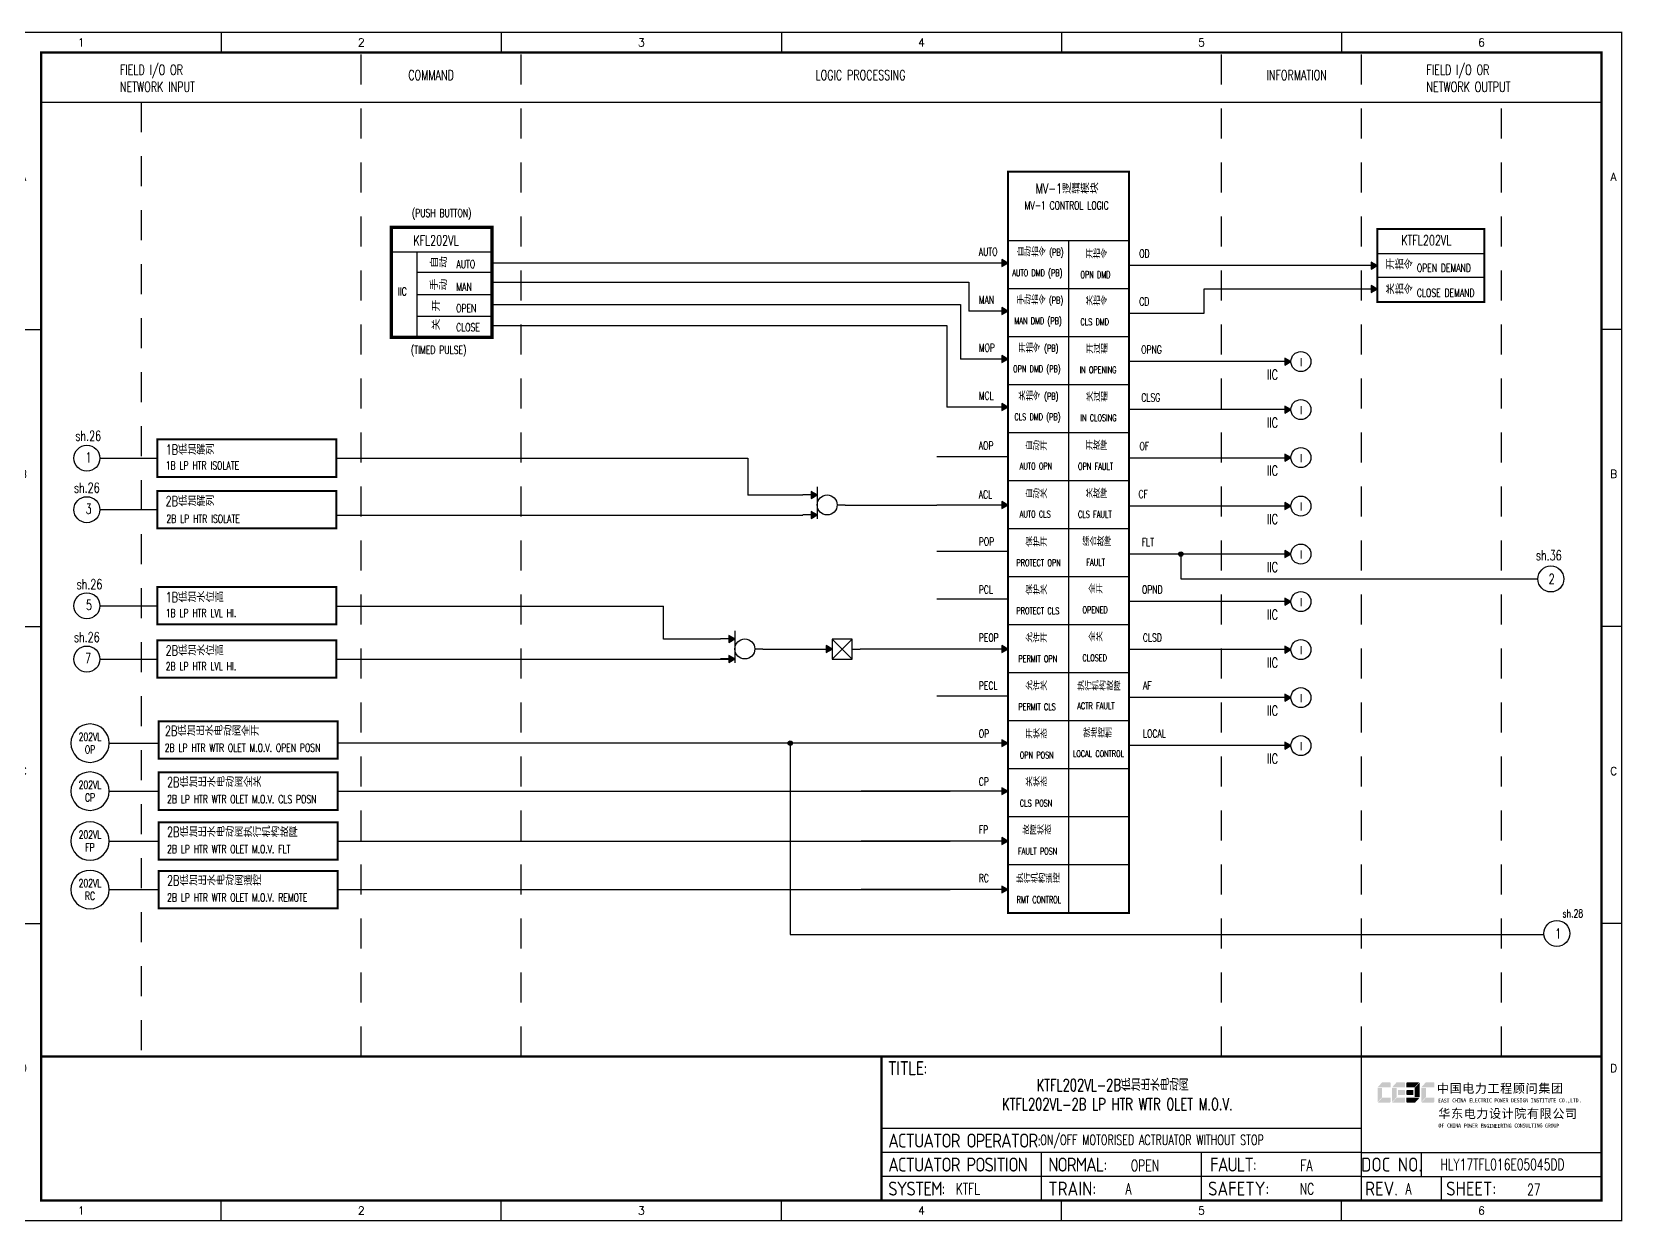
# Model space of a CAD drawing. Header units: millimetres. Extents: x 6586 to 9951, y 1074 to 5865.
# Drawn here: x 8148.6 to 8546.1, y 3934.1 to 4231.4 of the extents above; entities that cross this region are included whole.
import ezdxf
from ezdxf.enums import TextEntityAlignment as Align

# ---------------------------------------------------------------- set-up
doc = ezdxf.new("R2010")
doc.units = ezdxf.units.MM
doc.linetypes.add('DASHED', pattern=[0.75, 0.5, -0.25])
doc.linetypes.add('JIS_02_0.7', pattern=[1.35, 0.75, -0.6])
for name, color, linetype in [('BORDER', 1, 'Continuous'), ('INSTRUMENT', 4, 'Continuous'), ('MLINE', 6, 'Continuous'), ('TITLE', 1, 'Continuous'), ('TK', 7, 'Continuous'), ('图框_外框线', 7, 'Continuous'), ('图框_标题栏文字', 6, 'Continuous')]:
    doc.layers.add(name, color=color, linetype=linetype)
doc.styles.add('ecepdi', font='simhei.ttf', dxfattribs={"width": 0.9})
doc.styles.get("Standard").update_dxf_attribs({"font": 'romans.shx', "width": 0.7, "bigfont": '@0hztxta.shx'})
doc.styles.add('工程字', font='gbenor.shx', dxfattribs={"bigfont": 'gbcbig.shx'})

# ---------------------------------------------------------------- blocks, each defined once
blk = doc.blocks.new('INS00')
at = {"layer": 'INSTRUMENT', "color": 0}
blk.add_lwpolyline([(6, 0, 1), (-6, 0, 1)], format="xyb", close=True, dxfattribs=at)
at = {"layer": 'INSTRUMENT', "flags": 1}
for tag, p in [('INSNAM', (0, 9)), ('INSDGN', (0, -9)), ('INSTYP', (0, -12)), ('INSMAN', (0, -18)), ('INSSUP', (0, -15)), ('INSREM', (0, -21))]:
    blk.add_attdef(tag, text='', height=3, dxfattribs=at).set_placement(p, align=Align.TOP_CENTER)
at = {"layer": 'INSTRUMENT', "width": 0.7}
for tag, p in [('INSHH', (6, 3.5)), ('INSL', (6, -3)), ('INSLL', (6, -6))]:
    blk.add_attdef(tag, p, '', height=2.5, dxfattribs=at)
for tag, p in [('INSIDE', (0, 2)), ('INSSYS', (0, -2))]:
    blk.add_attdef(tag, text='', height=2.5, dxfattribs=at).set_placement(p, align=Align.MIDDLE)
at = {"layer": 'INSTRUMENT', "linetype": 'DASHED', "width": 0.7}
blk.add_attdef('INSH', (6, 0.5), '', height=2.5, dxfattribs=at)
blk = doc.blocks.new('huo')
at = {"layer": 'BORDER'}
for points in [[(-72.15, 909.27), (-73.65, 910.13), (-73.65, 908.4)], [(-72.15, 904.27), (-73.65, 905.13), (-73.65, 903.4)]]:
    blk.add_hatch(color=256, dxfattribs=at).paths.add_polyline_path(points)
for p, q in [((-72.15, 911.28), (-72.15, 903.28)), ((-72.15, 909.27), (-75.75, 909.27)), ((-67.15, 906.77), (-65.15, 906.77)), ((-72.15, 904.27), (-75.75, 904.27))]:
    blk.add_line(p, q, dxfattribs=at)
for points in [[(-72.15, 909.27), (-73.65, 910.13), (-73.65, 908.4)], [(-72.15, 904.27), (-73.65, 905.13), (-73.65, 903.4)]]:
    blk.add_lwpolyline(points, close=True, dxfattribs=at)
blk.add_circle((-69.65, 906.77), 2.5, dxfattribs=at)
blk = doc.blocks.new('A$C1E0003F3')
h = blk.add_hatch(color=152)
edge = h.paths.add_edge_path()
edge.add_ellipse((5.15, 4.41), major_axis=(0, 0.211), ratio=0.769231, start_angle=-90, end_angle=0)
edge.add_line((5.15, 4.62), (3.22, 4.62))
edge.add_line((3.22, 4.62), (2.09, 3.35))
edge.add_line((2.09, 3.35), (5.32, 3.35))
edge.add_line((5.32, 3.35), (5.32, 4.41))
h.paths.add_polyline_path([(3.22, 3.23), (2.09, 3.23), (2.09, -0.36), (3.22, 0.91)])
edge = h.paths.add_edge_path()
edge.add_line((5.32, 0.81), (3.27, 0.81))
edge.add_line((3.27, 0.81), (2.13, -0.46))
edge.add_line((2.13, -0.46), (5.15, -0.46))
edge.add_ellipse((5.15, -0.25), major_axis=(0, 0.211), ratio=0.769231, start_angle=180, end_angle=270)
edge.add_line((5.32, -0.25), (5.32, 0.81))
h = blk.add_hatch(color=152)
edge = h.paths.add_edge_path()
edge.add_ellipse((8.78, 4.41), major_axis=(0, 0.211), ratio=0.769231, start_angle=-90, end_angle=0)
edge.add_line((8.78, 4.62), (6.84, 4.62))
edge.add_line((6.84, 4.62), (5.71, 3.35))
edge.add_line((5.71, 3.35), (8.94, 3.35))
edge.add_line((8.94, 3.35), (8.94, 4.41))
h.paths.add_polyline_path([(6.84, 3.23), (5.71, 3.23), (5.71, -0.36), (6.84, 0.91)])
edge = h.paths.add_edge_path()
edge.add_ellipse((8.78, 2.49), major_axis=(0, 0.211), ratio=0.769231, start_angle=-90, end_angle=0)
edge.add_line((8.78, 2.7), (7.22, 2.7))
edge.add_line((7.22, 2.7), (7.22, 1.44))
edge.add_line((7.22, 1.44), (8.78, 1.44))
edge.add_ellipse((8.78, 1.65), major_axis=(0, 0.211), ratio=0.769231, start_angle=180, end_angle=270)
edge.add_line((8.94, 1.65), (8.94, 2.49))
edge = h.paths.add_edge_path()
edge.add_line((8.94, 0.81), (6.89, 0.81))
edge.add_line((6.89, 0.81), (5.75, -0.46))
edge.add_line((5.75, -0.46), (8.78, -0.46))
edge.add_ellipse((8.78, -0.25), major_axis=(0, 0.211), ratio=0.769231, start_angle=180, end_angle=270)
edge.add_line((8.94, -0.25), (8.94, 0.81))
h = blk.add_hatch(color=1)
edge = h.paths.add_edge_path()
edge.add_line((12.48, 4.62), (9.46, 4.62))
edge.add_ellipse((9.46, 4.41), major_axis=(0, 0.211), ratio=0.769231, start_angle=0, end_angle=90)
edge.add_line((9.3, 4.41), (9.3, 3.35))
edge.add_line((9.3, 3.35), (11.35, 3.35))
edge.add_line((11.35, 3.35), (12.48, 4.62))
h.paths.add_polyline_path([(12.57, 4.56), (11.38, 3.23), (11.38, 0.93), (12.57, 0.93)])
edge = h.paths.add_edge_path()
edge.add_line((11.03, 2.7), (9.46, 2.7))
edge.add_ellipse((9.46, 2.49), major_axis=(0, 0.211), ratio=0.769231, start_angle=0, end_angle=90)
edge.add_line((9.3, 2.49), (9.3, 1.65))
edge.add_ellipse((9.46, 1.65), major_axis=(0, 0.211), ratio=0.769231, start_angle=90, end_angle=180)
edge.add_line((9.46, 1.44), (11.03, 1.44))
edge.add_line((11.03, 1.44), (11.03, 2.7))
h = blk.add_hatch(color=152)
edge = h.paths.add_edge_path()
edge.add_ellipse((16.11, 4.41), major_axis=(0, 0.211), ratio=0.769231, start_angle=-90, end_angle=0)
edge.add_line((16.11, 4.62), (14.14, 4.62))
edge.add_line((14.14, 4.62), (13, 3.35))
edge.add_line((13, 3.35), (16.27, 3.35))
edge.add_line((16.27, 3.35), (16.27, 4.41))
h.paths.add_polyline_path([(14.14, 3.23), (13, 3.23), (13, -0.36), (14.14, 0.91)])
edge = h.paths.add_edge_path()
edge.add_line((16.27, 0.81), (14.18, 0.81))
edge.add_line((14.18, 0.81), (13.04, -0.46))
edge.add_line((13.04, -0.46), (16.03, -0.46))
edge.add_ellipse((16.03, -0.15), major_axis=(0, 0.316), ratio=0.769231, start_angle=180, end_angle=270)
edge.add_line((16.27, -0.15), (16.27, 0.81))
h = blk.add_hatch(color=1)
edge = h.paths.add_edge_path()
edge.add_line((12.58, 0.79), (9.3, 0.79))
edge.add_line((9.3, 0.79), (9.3, -0.27))
edge.add_ellipse((9.46, -0.27), major_axis=(0, 0.211), ratio=0.769231, start_angle=90, end_angle=180)
edge.add_line((9.46, -0.48), (11.43, -0.48))
edge.add_line((11.43, -0.48), (12.58, 0.79))
at = {"layer": 'TITLE', "color": 7, "style": 'ecepdi'}
for s, p in [('中', (16.92, 1.94)), ('国', (20.09, 2)), ('电', (23.25, 1.99)), ('力', (26.39, 1.96)), ('工', (29.53, 1.95)), ('程', (32.71, 1.98)), ('顾', (35.9, 1.98)), ('问', (39.09, 1.94)), ('集', (42.26, 1.98)), ('团', (45.42, 2.01)), ('华', (17.24, -4.31)), ('东', (20.45, -4.29)), ('电', (23.62, -4.35)), ('力', (26.75, -4.32)), ('设', (29.92, -4.3)), ('计', (33.05, -4.31)), ('院', (36.26, -4.29)), ('有', (39.41, -4.29)), ('限', (42.57, -4.32)), ('公', (45.78, -4.38)), ('司', (48.91, -4.35))]:
    blk.add_text(s, height=2.2, dxfattribs=at).set_placement(p)
at = {"layer": 'TITLE', "color": 7, "style": 'ecepdi', "width": 0.975}
for s, p in [('E', (17.58, 0.02)), ('A', (18.29, 0.03)), ('S', (19, 0.03)), ('T', (19.7, 0.03)), ('C', (21.1, 0.09)), ('H', (21.77, 0.09)), ('I', (22.46, 0.09)), ('N', (23.17, 0.1)), ('A', (23.86, 0.1)), ('E', (25.35, 0.09)), ('L', (26.05, 0.11)), ('E', (26.76, 0.1)), ('C', (27.46, 0.12)), ('T', (28.18, 0.11)), ('R', (28.87, 0.1)), ('I', (29.57, 0.11)), ('C', (30.28, 0.1)), ('P', (31.64, 0.09)), ('O', (32.32, 0.08)), ('W', (33.03, 0.08)), ('E', (33.72, 0.08)), ('R', (34.42, 0.09)), ('D', (35.81, 0.1)), ('E', (36.52, 0.1)), ('S', (37.2, 0.1)), ('I', (37.91, 0.09)), ('G', (38.68, 0.11)), ('N', (39.38, 0.09)), ('I', (40.72, 0.07)), ('N', (41.43, 0.08)), ('S', (42.14, 0.08)), ('T', (42.83, 0.08)), ('I', (43.52, 0.09)), ('T', (44.22, 0.07)), ('U', (44.93, 0.07)), ('T', (45.63, 0.08)), ('E', (46.34, 0.09)), ('C', (47.76, 0.11)), ('O', (48.48, 0.1)), ('L', (50.56, 0.1)), ('T', (51.27, 0.1)), ('D', (51.96, 0.1)), ('.', (49.23, 0.1)), (',', (49.87, 0.1)), ('.', (52.72, 0.11)), ('O', (17.67, -6.18)), ('OF', (18.01, -6.2)), ('F', (18.37, -6.2)), ('C', (19.8, -6.19)), ('H', (20.47, -6.19)), ('I', (21.15, -6.19)), ('N', (21.87, -6.18)), ('A', (22.56, -6.18)), ('P', (23.98, -6.2)), ('O', (24.66, -6.21)), ('W', (25.36, -6.21)), ('E', (26.06, -6.21)), ('R', (26.75, -6.2)), ('E', (28.19, -6.24)), ('N', (28.91, -6.27)), ('G', (29.62, -6.26)), ('I', (30.32, -6.27)), ('N', (31.02, -6.27)), ('E', (31.7, -6.28)), ('E', (32.41, -6.27)), ('R', (33.1, -6.24)), ('I', (33.81, -6.24)), ('N', (34.51, -6.26)), ('G', (35.2, -6.24)), ('C', (36.61, -6.19)), ('O', (37.3, -6.21)), ('N', (38, -6.2)), ('S', (38.71, -6.21)), ('U', (39.41, -6.18)), ('L', (40.11, -6.18)), ('T', (40.81, -6.19)), ('I', (41.51, -6.21)), ('N', (42.2, -6.21)), ('G', (42.91, -6.17)), ('G', (44.29, -6.2)), ('R', (45, -6.21)), ('O', (45.69, -6.22)), ('U', (46.39, -6.2)), ('P', (47.1, -6.23))]:
    blk.add_text(s, height=1, dxfattribs=at).set_placement(p, align=Align.MIDDLE_CENTER)
blk = doc.blocks.new('A$C57484896')
for p, q in [((70, 297), (70, 292)), ((140, 297), (140, 292)), ((210, 297), (210, 292)), ((280, 297), (280, 292)), ((350, 297), (350, 292)), ((420, 297), (420, 292)), ((0, 222.75), (25, 222.75)), ((420, 222.75), (415, 222.75)), ((0, 148.5), (25, 148.5)), ((420, 148.5), (415, 148.5)), ((0, 74.25), (25, 74.25)), ((420, 74.25), (415, 74.25)), ((70, 0), (70, 5)), ((140, 0), (140, 5)), ((210, 0), (210, 5)), ((280, 0), (280, 5)), ((350, 0), (350, 5))]:
    blk.add_line(p, q)
at = {"layer": 'MLINE', "linetype": 'JIS_02_0.7', "ltscale": 10}
for p, q in [((105, 41), (105, 292)), ((145, 41), (145, 292)), ((320, 41), (320, 292)), ((355, 41), (355, 292)), ((50, 279.56), (50, 41)), ((390, 41), (390, 279.56))]:
    blk.add_line(p, q, dxfattribs=at)
at = {"layer": 'MLINE'}
blk.add_line((25, 279.56), (415, 279.56), dxfattribs=at)
at = {"layer": '图框_外框线'}
for p, q in [((355, 5), (355, 41)), ((355, 23), (235, 23)), ((355, 17), (235, 17)), ((275, 11), (275, 17)), ((315, 11), (315, 17)), ((355, 17), (415, 17)), ((370, 11), (370, 17)), ((355, 11), (235, 11)), ((355, 11), (235, 11)), ((275, 5), (275, 11)), ((315, 5), (315, 11)), ((355, 11), (415, 11)), ((375, 5), (375, 11))]:
    blk.add_line(p, q, dxfattribs=at)
for points, const_width in [([(0, 0), (420, 0), (420, 297), (0, 297)], 0.3), ([(25, 5), (415, 5), (415, 292), (25, 292)], 0.6)]:
    blk.add_lwpolyline(points, close=True, dxfattribs=dict(at, const_width=const_width))
at = {"layer": '图框_外框线', "const_width": 0.6}
blk.add_lwpolyline([(235, 41), (25, 41)], dxfattribs=at)
at = {"layer": '图框_外框线'}
blk.add_lwpolyline([(415, 41, 0.6, 0.6, 0), (235, 41, 0.6, 0.6, 0), (235, 5, 0, 0, 0)], format="xyseb", dxfattribs=at)
blk.add_blockref('A$C1E0003F3', (356.94, 29.95))
at = {"layer": 'MLINE', "char_height": 2.5, "width": 31.8959, "attachment_point": 1}
for s, insert in [('FIELD I/O OR', (44.67, 288.89)), ('COMMAND', (116.74, 287.58)), ('LOGIC PROCESSING', (218.52, 287.58)), ('INFORMATION', (331.25, 287.58)), ('FIELD I/O OR', (371.22, 288.89)), ('NETWORK INPUT', (44.67, 284.64)), ('NETWORK OUTPUT', (371.22, 284.64))]:
    blk.add_mtext(s, dxfattribs=dict(at, insert=insert))
at = {"layer": 'TK', "color": 3}
for s, p in [('1', (35, 294.5)), ('2', (105, 294.5)), ('3', (175, 294.5)), ('4', (245, 294.5)), ('5', (315, 294.5)), ('6', (385, 294.5)), ('1', (35, 2.5)), ('2', (105, 2.5)), ('3', (175, 2.5)), ('4', (245, 2.5)), ('5', (315, 2.5)), ('6', (385, 2.5))]:
    blk.add_text(s, height=2, dxfattribs=at).set_placement(p, align=Align.MIDDLE)
for s, p in [('A', (20.5, 259.88)), ('A', (418, 259.88)), ('B', (20.5, 185.62)), ('B', (418, 185.62)), ('C', (20.5, 111.38)), ('C', (418, 111.38)), ('D', (20.5, 37.12)), ('D', (418, 37.12))]:
    blk.add_text(s, height=2, dxfattribs=at).set_placement(p, align=Align.CENTER)
at = {"layer": '图框_标题栏文字', "char_height": 3.5, "style": '工程字'}
for s, insert, width, attachment_point in [('{\\T0.9; TITLE:}', (234.86, 38.09), 14.2249, 4), ('{\\T0.9; ACTUATOR OPERATOR:}', (235, 20), 40, 4), ('{\\T0.9; ACTUATOR POSITION}', (235, 14), 45, 4), ('{\\T0.9; NORMAL:}', (275, 14), 18.2557, 4), ('{\\T0.9; FAULT:}', (315.44, 14), 15, 4), ('DOC NO.', (362.5, 14), 15, 5), ('{\\T0.9; SYSTEM:}', (235, 8), 17.9526, 4), ('{\\T0.9; }TRAIN: ', (275, 8), 17.6638, 4), ('SAFETY:', (324.3, 8), 22.3993, 5), ('REV.', (360, 8), 10, 5), ('SHEET:', (382.42, 8), 20, 5)]:
    blk.add_mtext(s, dxfattribs=dict(at, insert=insert, width=width, attachment_point=attachment_point))
blk = doc.blocks.new('A$C2A6F378E')
at = {"layer": 'BORDER'}
blk.add_hatch(color=256, dxfattribs=at).paths.add_polyline_path([(-6, 0), (-7.5, 0.87), (-7.5, -0.87)])
for p, q in [((-9.59, 0), (-6, 0)), ((-6, 2.5), (-1, -2.5)), ((-1, 2.5), (-6, -2.5)), ((-1, 0), (1, 0))]:
    blk.add_line(p, q, dxfattribs=at)
for points in [[(-6, 0), (-7.5, 0.87), (-7.5, -0.87)], [(-1, 2.5), (-6, 2.5), (-6, -2.5), (-1, -2.5)]]:
    blk.add_lwpolyline(points, close=True, dxfattribs=at)

msp = doc.modelspace()

# ---------------------------------------------------------------- hatches: boundary and pattern name
for points in [[(8392.57, 4173.57), (8391.07, 4174.44), (8391.07, 4172.71)], [(8484.86, 4172.95), (8483.36, 4173.81), (8483.36, 4172.08)], [(8484.86, 4167.07), (8483.36, 4167.94), (8483.36, 4166.21)], [(8392.57, 4161.57), (8391.07, 4162.44), (8391.07, 4160.71)], [(8392.57, 4149.57), (8391.07, 4150.44), (8391.07, 4148.71)], [(8463.28, 4148.95), (8461.78, 4149.81), (8461.78, 4148.08)], [(8392.57, 4137.57), (8391.07, 4138.44), (8391.07, 4136.71)], [(8463.28, 4136.95), (8461.78, 4137.81), (8461.78, 4136.08)], [(8463.28, 4124.95), (8461.78, 4125.81), (8461.78, 4124.08)], [(8392.57, 4113.1), (8391.07, 4113.97), (8391.07, 4112.24)], [(8463.28, 4112.83), (8461.78, 4113.69), (8461.78, 4111.96)], [(8463.28, 4100.83), (8461.78, 4101.69), (8461.78, 4099.96)], [(8463.28, 4088.95), (8461.78, 4089.81), (8461.78, 4088.08)], [(8392.57, 4077.1), (8391.07, 4077.97), (8391.07, 4076.24)], [(8463.28, 4076.95), (8461.78, 4077.81), (8461.78, 4076.08)], [(8463.28, 4064.95), (8461.78, 4065.81), (8461.78, 4064.08)], [(8392.57, 4053.57), (8391.07, 4054.44), (8391.07, 4052.71)], [(8463.28, 4052.95), (8461.78, 4053.81), (8461.78, 4052.08)], [(8392.57, 4041.57), (8391.07, 4042.44), (8391.07, 4040.71)], [(8392.57, 4029.1), (8391.07, 4029.97), (8391.07, 4028.24)], [(8392.57, 4016.98), (8391.07, 4017.85), (8391.07, 4016.12)]]:
    msp.add_hatch(color=256).paths.add_polyline_path(points)
h = msp.add_hatch(color=256)
edge = h.paths.add_edge_path()
edge.add_arc((8435.77, 4100.84), 0.55, 0, 360)
h = msp.add_hatch(color=256)
edge = h.paths.add_edge_path()
edge.add_arc((8435.77, 4100.84), 0.393, 0, 360)
h = msp.add_hatch(color=256)
edge = h.paths.add_edge_path()
edge.add_arc((8435.77, 4100.84), 0.393, 0, 360)
h = msp.add_hatch(color=256)
edge = h.paths.add_edge_path()
edge.add_arc((8338.14, 4053.57), 0.55, 0, 360)
h = msp.add_hatch(color=256)
edge = h.paths.add_edge_path()
edge.add_arc((8338.14, 4053.57), 0.393, 0, 360)
h = msp.add_hatch(color=256)
edge = h.paths.add_edge_path()
edge.add_arc((8338.14, 4053.57), 0.393, 0, 360)

# ---------------------------------------------------------------- linework, layer by layer
for p, q in [((8392.57, 4179.23), (8392.57, 4196.4)), ((8392.57, 4196.4), (8422.84, 4196.4)), ((8422.84, 4179.23), (8422.84, 4196.4)), ((8238.43, 4182.53), (8263.6, 4182.53)), ((8263.6, 4182.53), (8263.6, 4155.03)), ((8392.57, 4179.23), (8422.84, 4179.23)), ((8407.7, 4179.23), (8407.7, 4011.11)), ((8238.43, 4176.41), (8263.6, 4176.41)), ((8244.85, 4176.41), (8244.82, 4155.03)), ((8484.86, 4175.99), (8511.64, 4175.99)), ((8484.86, 4175.99), (8511.64, 4175.99)), ((8244.82, 4171.26), (8263.57, 4171.26)), ((8392.57, 4173.57), (8263.6, 4173.57)), ((8392.57, 4173.57), (8376.12, 4173.57)), ((8484.86, 4172.95), (8422.84, 4172.95)), ((8484.86, 4170.06), (8511.64, 4170.06)), ((8263.6, 4168.78), (8382.77, 4168.78)), ((8382.77, 4168.78), (8382.77, 4161.57)), ((8392.57, 4167.23), (8422.84, 4167.23)), ((8484.86, 4167.07), (8441.51, 4167.07)), ((8441.51, 4167.07), (8441.51, 4160.95)), ((8244.82, 4165.68), (8263.57, 4165.68)), ((8263.6, 4163.19), (8380.72, 4163.19)), ((8380.72, 4163.19), (8380.72, 4149.57)), ((8484.86, 4163.86), (8511.64, 4163.86)), ((8484.86, 4163.86), (8511.64, 4163.86)), ((8244.82, 4160.31), (8263.57, 4160.31)), ((8263.6, 4157.95), (8377.29, 4157.95)), ((8377.29, 4157.95), (8377.29, 4137.57)), ((8392.57, 4161.57), (8382.77, 4161.57)), ((8441.51, 4160.95), (8422.84, 4160.95)), ((8263.6, 4155.03), (8238.43, 4155.03)), ((8244.82, 4155.03), (8263.6, 4155.03)), ((8392.57, 4155.23), (8422.84, 4155.23)), ((8392.57, 4149.57), (8380.72, 4149.57)), ((8437.45, 4148.95), (8422.84, 4148.95)), ((8461.78, 4148.95), (8422.84, 4148.95)), ((8392.57, 4143.23), (8422.84, 4143.23)), ((8392.57, 4137.57), (8377.29, 4137.57)), ((8437.45, 4136.95), (8422.84, 4136.95)), ((8461.78, 4136.95), (8422.84, 4136.95)), ((8392.57, 4131.23), (8422.84, 4131.23)), ((8165.6, 4124.81), (8179.97, 4124.81)), ((8224.65, 4124.81), (8327.55, 4124.81)), ((8327.55, 4124.81), (8327.55, 4115.6)), ((8392.57, 4125.1), (8374.79, 4125.1)), ((8461.78, 4124.83), (8422.84, 4124.83)), ((8224.65, 4120.14), (8179.97, 4120.14)), ((8392.57, 4119.23), (8422.84, 4119.23)), ((8341.28, 4115.6), (8327.55, 4115.6)), ((8165.6, 4111.94), (8179.97, 4111.94)), ((8224.65, 4110.6), (8341.28, 4110.6)), ((8351.88, 4113.1), (8374.79, 4113.1)), ((8392.57, 4113.1), (8374.79, 4113.1)), ((8461.78, 4112.83), (8422.84, 4112.83)), ((8224.65, 4107.27), (8179.97, 4107.27)), ((8392.57, 4107.23), (8422.84, 4107.23)), ((8392.57, 4101.48), (8374.79, 4101.48)), ((8437.45, 4100.83), (8422.84, 4100.83)), ((8461.78, 4100.83), (8422.84, 4100.83)), ((8435.77, 4100.84), (8435.77, 4094.61)), ((8392.57, 4095.23), (8422.84, 4095.23)), ((8435.77, 4094.61), (8525.01, 4094.61)), ((8165.6, 4087.92), (8179.97, 4087.92)), ((8224.65, 4087.83), (8306.48, 4087.83)), ((8306.48, 4079.6), (8306.48, 4087.83)), ((8392.57, 4089.6), (8374.79, 4089.6)), ((8437.45, 4088.95), (8422.84, 4088.95)), ((8461.78, 4088.95), (8422.84, 4088.95)), ((8392.57, 4083.23), (8422.84, 4083.23)), ((8320.7, 4079.6), (8306.48, 4079.6)), ((8165.6, 4074.6), (8179.97, 4074.6)), ((8224.65, 4074.6), (8322.79, 4074.6)), ((8331.29, 4077.1), (8345.61, 4077.1)), ((8392.57, 4077.1), (8355.63, 4077.1)), ((8437.45, 4076.95), (8422.84, 4076.95)), ((8461.78, 4076.95), (8422.84, 4076.95)), ((8392.57, 4071.23), (8422.84, 4071.23)), ((8224.65, 4069.93), (8179.97, 4069.93)), ((8392.57, 4065.28), (8374.79, 4065.28)), ((8437.45, 4064.95), (8422.84, 4064.95)), ((8461.78, 4064.95), (8422.84, 4064.95)), ((8392.57, 4059.23), (8422.84, 4059.23)), ((8167.93, 4053.57), (8180.32, 4053.57)), ((8392.57, 4053.57), (8225, 4053.57)), ((8338.14, 4053.57), (8338.14, 4005.74)), ((8437.45, 4052.95), (8422.84, 4052.95)), ((8461.78, 4052.95), (8422.84, 4052.95)), ((8225, 4049.67), (8180.32, 4049.67)), ((8392.57, 4047.23), (8422.84, 4047.23)), ((8167.93, 4041.57), (8180.32, 4041.57)), ((8225, 4041.57), (8378.14, 4041.57)), ((8392.57, 4041.57), (8355.83, 4041.57)), ((8225, 4036.9), (8180.32, 4036.9)), ((8392.57, 4035.23), (8422.84, 4035.23)), ((8167.93, 4029.1), (8180.32, 4029.1)), ((8225, 4029.1), (8378.14, 4029.1)), ((8392.57, 4029.1), (8355.83, 4029.1)), ((8225, 4024.43), (8180.32, 4024.43)), ((8392.57, 4023.23), (8422.84, 4023.23)), ((8167.93, 4016.98), (8180.32, 4016.98)), ((8225, 4016.98), (8378.14, 4016.98)), ((8392.57, 4016.98), (8355.83, 4016.98)), ((8225, 4012.31), (8180.32, 4012.31)), ((8338.14, 4005.74), (8526.56, 4005.74))]:
    msp.add_line(p, q)
for points, const_width in [([(8392.57, 4196.4), (8422.84, 4196.4), (8422.84, 4011.11), (8392.57, 4011.11), (8392.57, 4196.4)], 0.5), ([(8392.57, 4196.4), (8422.84, 4196.4), (8422.84, 4011.11), (8392.57, 4011.11), (8392.57, 4196.4)], 0.2), ([(8238.43, 4182.53), (8263.6, 4182.53), (8263.6, 4155.03), (8238.43, 4155.03), (8238.43, 4182.53)], 0.8), ([(8484.86, 4182.11), (8511.64, 4182.11), (8511.64, 4163.86), (8484.86, 4163.86), (8484.86, 4182.11)], 0.5), ([(8179.97, 4129.48), (8224.65, 4129.48), (8224.65, 4120.14), (8179.97, 4120.14), (8179.97, 4129.48)], 0.5), ([(8179.97, 4116.61), (8224.65, 4116.61), (8224.65, 4107.27), (8179.97, 4107.27), (8179.97, 4116.61)], 0.5), ([(8179.97, 4092.59), (8224.65, 4092.59), (8224.65, 4083.25), (8179.97, 4083.25), (8179.97, 4092.59)], 0.5), ([(8179.97, 4079.27), (8224.65, 4079.27), (8224.65, 4069.93), (8179.97, 4069.93), (8179.97, 4079.27)], 0.5), ([(8180.32, 4059.01), (8225, 4059.01), (8225, 4049.67), (8180.32, 4049.67), (8180.32, 4059.01)], 0.5), ([(8180.32, 4046.24), (8225, 4046.24), (8225, 4036.9), (8180.32, 4036.9), (8180.32, 4046.24)], 0.5), ([(8180.32, 4033.77), (8225, 4033.77), (8225, 4024.43), (8180.32, 4024.43), (8180.32, 4033.77)], 0.5), ([(8180.32, 4021.65), (8225, 4021.65), (8225, 4012.31), (8180.32, 4012.31), (8180.32, 4021.65)], 0.5)]:
    msp.add_lwpolyline(points, dxfattribs=dict(const_width=const_width))
msp.add_lwpolyline([(8484.86, 4163.86), (8484.86, 4182.11), (8511.64, 4182.11), (8511.64, 4163.86)])
msp.add_lwpolyline([(8484.86, 4163.86), (8484.86, 4182.11), (8511.64, 4182.11), (8511.64, 4163.86)])
for points in [[(8392.57, 4179.23), (8422.84, 4179.23), (8422.84, 4011.11), (8392.57, 4011.11)], [(8392.57, 4173.57), (8391.07, 4174.44), (8391.07, 4172.71)], [(8484.86, 4172.95), (8483.36, 4173.81), (8483.36, 4172.08)], [(8484.86, 4167.07), (8483.36, 4167.94), (8483.36, 4166.21)], [(8392.57, 4161.57), (8391.07, 4162.44), (8391.07, 4160.71)], [(8392.57, 4149.57), (8391.07, 4150.44), (8391.07, 4148.71)], [(8463.28, 4148.95), (8461.78, 4149.81), (8461.78, 4148.08)], [(8392.57, 4137.57), (8391.07, 4138.44), (8391.07, 4136.71)], [(8463.28, 4136.95), (8461.78, 4137.81), (8461.78, 4136.08)], [(8463.28, 4124.95), (8461.78, 4125.81), (8461.78, 4124.08)], [(8392.57, 4113.1), (8391.07, 4113.97), (8391.07, 4112.24)], [(8463.28, 4112.83), (8461.78, 4113.69), (8461.78, 4111.96)], [(8463.28, 4100.83), (8461.78, 4101.69), (8461.78, 4099.96)], [(8463.28, 4088.95), (8461.78, 4089.81), (8461.78, 4088.08)], [(8392.57, 4077.1), (8391.07, 4077.97), (8391.07, 4076.24)], [(8463.28, 4076.95), (8461.78, 4077.81), (8461.78, 4076.08)], [(8463.28, 4064.95), (8461.78, 4065.81), (8461.78, 4064.08)], [(8392.57, 4053.57), (8391.07, 4054.44), (8391.07, 4052.71)], [(8463.28, 4052.95), (8461.78, 4053.81), (8461.78, 4052.08)], [(8392.57, 4041.57), (8391.07, 4042.44), (8391.07, 4040.71)], [(8392.57, 4029.1), (8391.07, 4029.97), (8391.07, 4028.24)], [(8392.57, 4016.98), (8391.07, 4017.85), (8391.07, 4016.12)]]:
    msp.add_lwpolyline(points, close=True)
for centre, radius in [((8465.78, 4148.95), 2.5), ((8465.78, 4136.95), 2.5), ((8465.78, 4124.95), 2.5), ((8465.78, 4112.83), 2.5), ((8465.78, 4100.83), 2.5), ((8435.77, 4100.84), 0.55), ((8435.77, 4100.84), 0.393), ((8435.77, 4100.84), 0.393), ((8465.78, 4088.95), 2.5), ((8465.78, 4076.95), 2.5), ((8465.78, 4064.95), 2.5), ((8465.78, 4052.95), 2.5), ((8338.14, 4053.57), 0.55), ((8338.14, 4053.57), 0.393), ((8338.14, 4053.57), 0.393)]:
    msp.add_circle(centre, radius)
at = {"color": 1}
for centre in [(8162.35, 4124.8), (8162.35, 4111.93), (8528.26, 4094.61), (8162.35, 4087.91), (8162.35, 4074.59), (8529.76, 4006.01)]:
    msp.add_circle(centre, 3.25, dxfattribs=at)

# ---------------------------------------------------------------- block references
for name, p in [('A$C57484896', (8125.93, 3934.23)), ('huo', (8417.03, 3206.34)), ('huo', (8396.45, 3170.34)), ('A$C2A6F378E', (8354.63, 4077.1))]:
    msp.add_blockref(name, p)
at = {"layer": 'MLINE', "xscale": 0.7999999999992724, "yscale": 0.7999999999992724, "zscale": 0.7999999999992724}
for p, values in [((8163.13, 4053.57), {'INSIDE': '202VL', 'INSSYS': 'OP'}), ((8163.13, 4041.57), {'INSIDE': '202VL', 'INSSYS': 'CP'}), ((8163.13, 4029.1), {'INSIDE': '202VL', 'INSSYS': 'FP'}), ((8163.13, 4016.98), {'INSIDE': '202VL', 'INSSYS': 'RC'})]:
    msp.add_blockref('INS00', p, dxfattribs=at).add_auto_attribs(values)

# ---------------------------------------------------------------- texts
at = {"width": 0.7}
for p in [(8465.81, 4147.82), (8465.81, 4135.82), (8465.81, 4123.82), (8465.81, 4111.7), (8465.81, 4099.7), (8465.81, 4087.82), (8465.81, 4075.82), (8465.81, 4063.82), (8465.81, 4051.82)]:
    msp.add_text('I', height=2, dxfattribs=at).set_placement(p, align=Align.CENTER)
for s, p in [('KTFL202VL-2B低加出水电动阀', (8399.74, 3966.62)), ('KTFL202VL-2B LP HTR WTR OLET M.O.V. ', (8391.09, 3961.83))]:
    msp.add_text(s, height=3, dxfattribs=at).set_placement(p)
at = {"attachment_point": 1}
for s, insert, char_height, width in [('MV-1逻辑模块', (8399.51, 4193.45), 2.5, 73.0067), ('(PUSH BUTTON)', (8243.57, 4187.08), 2, 72.978), ('MV-1 CONTROL LOGIC', (8396.73, 4188.99), 2, 48.5204), ('KFL202VL', (8243.94, 4180.5), 2.5, 73.0067), ('KTFL202VL', (8490.87, 4180.53), 2.5, 73.0067), ('自动', (8247.95, 4174.93), 2.5, 73.0067), ('AUTO', (8254.72, 4174.32), 2, 73.0067), ('AUTO', (8385.27, 4177.42), 2, 73.0067), ('AUTO', (8385.27, 4177.42), 2, 73.0067), ('自动指令', (8394.73, 4177.23), 2, 73.0067), ('(PB)', (8402.89, 4177.14), 1.7, 73.0067), ('开指令', (8411.96, 4176.76), 2, 73.0067), ('OD', (8425.38, 4176.95), 2, 73.0067), ('开指令', (8486.93, 4174.49), 2.5, 73.0067), ('AUTO DMD (PB)', (8393.63, 4171.98), 1.7, 73.0067), ('OPN DMD', (8410.68, 4171.51), 1.7, 73.0067), ('OPEN DEMAND', (8494.77, 4173.35), 2, 73.0067), ('IIC', (8240.07, 4167.48), 2, 73.0067), ('手动', (8247.92, 4169.32), 2.5, 73.0067), ('MAN', (8254.69, 4168.61), 2, 73.0067), ('关指令', (8486.93, 4168.27), 2.5, 73.0067), ('CLOSE DEMAND', (8494.77, 4167.13), 2, 73.0067), ('开', (8248.38, 4164.08), 2.5, 73.0067), ('OPEN', (8254.64, 4163.28), 2, 73.0067), ('MAN', (8385.27, 4165.42), 2, 73.0067), ('MAN', (8385.27, 4165.42), 2, 73.0067), ('手动指令', (8394.72, 4165.23), 2, 73.0067), ('(PB)', (8402.81, 4165.14), 1.7, 73.0067), ('关指令', (8411.96, 4165), 2, 73.0067), ('CD', (8425.38, 4164.95), 2, 73.0067), ('关', (8248.38, 4159.31), 2.5, 73.0067), ('CLOSE', (8254.64, 4158.52), 2, 73.0067), ('MAN DMD (PB)', (8394.18, 4159.98), 1.7, 73.0067), ('CLS DMD', (8410.68, 4159.74), 1.7, 73.0067), ('(TIMED PULSE)', (8243.33, 4152.87), 2, 73.0067), ('MOP', (8385.27, 4153.42), 2, 73.0067), ('MOP', (8385.27, 4153.42), 2, 73.0067), ('开指令', (8395.14, 4153.23), 2, 73.0067), ('(PB)', (8401.61, 4153.14), 1.7, 73.0067), ('开过程', (8412.05, 4153), 2, 73.0067), ('OPNG', (8425.86, 4152.95), 2, 73.0067), ('OPN DMD (PB)', (8393.85, 4147.98), 1.7, 73.0067), ('IN OPENING', (8410.45, 4147.74), 1.7, 73.0067), ('IIC', (8457.27, 4146.95), 2.5, 4.5039), ('MCL', (8385.27, 4141.42), 2, 73.0067), ('MCL', (8385.27, 4141.42), 2, 73.0067), ('关指令', (8395.14, 4141.23), 2, 73.0067), ('(PB)', (8401.61, 4141.14), 1.7, 73.0067), ('关过程', (8412.05, 4141), 2, 73.0067), ('CLSG', (8425.89, 4140.95), 2, 73.0067), ('CLS DMD (PB)', (8394.18, 4135.98), 1.7, 73.0067), ('IN CLOSING', (8410.66, 4135.74), 1.7, 73.0067), ('IIC', (8457.27, 4134.95), 2.5, 4.5039), ('sh.26', (8159.46, 4131.65), 2.5, 73.0067), ('1', (8162.01, 4126.26), 2.5, 73.0067), ('1B低加解列', (8182.05, 4128.2), 2.5, 73.0067), ('AOP', (8385.27, 4128.95), 2, 73.0067), ('自动开', (8396.9, 4128.76), 2, 73.0067), ('开故障', (8411.96, 4128.88), 2, 73.0067), ('OF', (8425.44, 4128.83), 2, 73.0067), ('1B LP HTR ISOLATE', (8182.05, 4123.99), 2, 73.0067), ('AUTO OPN', (8395.49, 4123.67), 1.7, 73.0067), ('OPN FAULT', (8410.08, 4123.62), 1.7, 73.0067), ('IIC', (8457.27, 4122.95), 2.5, 4.5039), ('sh.26', (8159.1, 4118.68), 2.5, 73.0067), ('2B低加解列', (8182.05, 4115.33), 2.5, 73.0067), ('ACL', (8385.27, 4116.72), 2, 73.0067), ('自动关', (8396.9, 4116.76), 2, 73.0067), ('关故障', (8411.96, 4116.88), 2, 73.0067), ('CF', (8425.19, 4116.83), 2, 73.0067), ('3', (8162.01, 4113.39), 2.5, 73.0067), ('2B LP HTR ISOLATE', (8182.22, 4110.67), 2, 73.0067), ('AUTO CLS', (8395.49, 4111.67), 1.7, 73.0067), ('CLS FAULT', (8410.08, 4111.62), 1.7, 73.0067), ('IIC', (8457.27, 4110.83), 2.5, 4.5039), ('POP', (8385.27, 4104.95), 2, 73.0067), ('保护开', (8396.9, 4104.76), 2, 73.0067), ('综合故障', (8411.12, 4104.88), 2, 73.0067), ('FLT', (8425.99, 4104.83), 2, 73.0067), ('PROTECT OPN', (8394.68, 4099.51), 1.7, 73.0067), ('FAULT', (8412.18, 4099.62), 1.7, 73.0067), ('IIC', (8457.27, 4098.83), 2.5, 4.5039), ('sh.36', (8524.51, 4101.77), 2.5, 73.0067), ('sh.26', (8159.75, 4094.56), 2.5, 73.0067), ('2', (8527.73, 4095.88), 2.5, 73.0067), ('1B低加水位高', (8182.05, 4091.31), 2.5, 73.0067), ('PCL', (8385.27, 4092.95), 2, 73.0067), ('保护关', (8396.9, 4092.76), 2, 73.0067), ('全开', (8412.62, 4093), 2, 73.0067), ('OPND', (8426.06, 4092.95), 2, 73.0067), ('5', (8162.1, 4089.37), 2.5, 73.0067), ('1B LP HTR LVL HI.', (8182.05, 4087.1), 2, 73.0067), ('PROTECT CLS', (8394.68, 4087.51), 1.7, 73.0067), ('OPENED', (8411.19, 4087.74), 1.7, 73.0067), ('IIC', (8457.27, 4086.95), 2.5, 4.5039), ('sh.26', (8159.1, 4081.34), 2.5, 73.0067), ('PEOP', (8385.27, 4080.95), 2, 73.0067), ('允许开', (8396.9, 4080.76), 2, 73.0067), ('全关', (8412.62, 4081), 2, 73.0067), ('CLSD', (8426.29, 4080.95), 2, 73.0067), ('7', (8161.91, 4076.05), 2.5, 73.0067), ('2B低加水位高', (8182.05, 4077.99), 2.5, 73.0067), ('PERMIT OPN', (8395.17, 4075.51), 1.7, 73.0067), ('CLOSED', (8411.19, 4075.74), 1.7, 73.0067), ('IIC', (8457.27, 4074.95), 2.5, 4.5039), ('2B LP HTR LVL HI.', (8182.05, 4073.78), 2, 73.0067), ('PECL', (8385.27, 4068.95), 2, 73.0067), ('允许关', (8396.9, 4068.76), 2, 73.0067), ('执行机构故障', (8409.81, 4068.76), 2, 73.0067), ('AF', (8426.32, 4068.95), 2, 73.0067), ('PERMIT CLS', (8395.17, 4063.51), 1.7, 73.0067), ('ACTR FAULT', (8409.88, 4063.74), 1.7, 73.0067), ('IIC', (8457.27, 4062.95), 2.5, 4.5039), ('2B低加出水电动阀全开', (8181.86, 4057.91), 2.5, 73.0067), ('OP', (8385.27, 4056.95), 2, 73.0067), ('开状态', (8396.9, 4056.76), 2, 73.0067), ('就地控制', (8411.31, 4057), 2, 73.0067), ('LOCAL', (8426.32, 4056.95), 2, 73.0067), ('2B LP HTR WTR OLET M.O.V. OPEN POSN', (8181.81, 4053.43), 2, 73.0067), ('OPN POSN', (8395.52, 4051.42), 1.7, 73.0067), ('LOCAL CONTROL', (8408.8, 4051.74), 1.6, 73.0067), ('IIC', (8457.27, 4050.95), 2.5, 4.5039), ('2B低加出水电动阀全关', (8182.4, 4045.09), 2.5, 73.0067), ('CP', (8385.27, 4044.95), 2, 73.0067), ('关状态', (8396.9, 4044.76), 2, 73.0067), ('2B LP HTR WTR OLET M.O.V. CLS POSN', (8182.4, 4040.57), 2, 73.0067), ('CLS POSN', (8395.52, 4039.42), 1.7, 73.0067), ('2B低加出水电动阀执行机构故障', (8182.4, 4032.62), 2.5, 73.0067), ('FP', (8385.27, 4032.95), 2, 73.0067), ('故障状态', (8396.12, 4032.76), 2, 73.0067), ('2B LP HTR WTR OLET M.O.V. FLT', (8182.4, 4028.1), 2, 73.0067), ('FAULT POSN', (8395.08, 4027.42), 1.7, 73.0067), ('2B低加出水电动阀遥控', (8182.4, 4020.5), 2.5, 73.0067), ('RC', (8385.27, 4020.83), 2, 73.0067), ('执行机构遥控', (8394.6, 4020.64), 2, 73.0067), ('2B LP HTR WTR OLET M.O.V. REMOTE', (8182.4, 4015.98), 2, 73.0067), ('RMT CONTROL', (8394.73, 4015.3), 1.7, 73.0067), ('sh.28', (8531.17, 4012.03), 2, 73.0067), ('1', (8529.33, 4007.22), 2.5, 73.0067), ('ON/OFF MOTORISED ACTRUATOR WITHOUT STOP ', (8400.64, 3955.65), 2.5, 88.199), ('OPEN', (8423.28, 3949.4), 2.8, 8.5983), ('FA', (8465.63, 3949.4), 2.8, 8.5983), ('KTFL', (8379.53, 3943.59), 2.8, 8.5983), ('A', (8421.92, 3943.59), 2.8, 8.5983), ('NC', (8465.5, 3943.59), 2.8, 8.5983), ('A', (8491.95, 3943.59), 2.8, 8.5983)]:
    msp.add_mtext(s, dxfattribs=dict(at, insert=insert, char_height=char_height, width=width))
at = {"width": 0.7}
for tag, p, s in [('HLY17TFL016E05045DD', (8500.67, 3946.85), ''), ('27', (8522.32, 3940.59), '1')]:
    msp.add_attdef(tag, p, s, height=2.8, dxfattribs=at)

doc.saveas('drawing.dxf')
